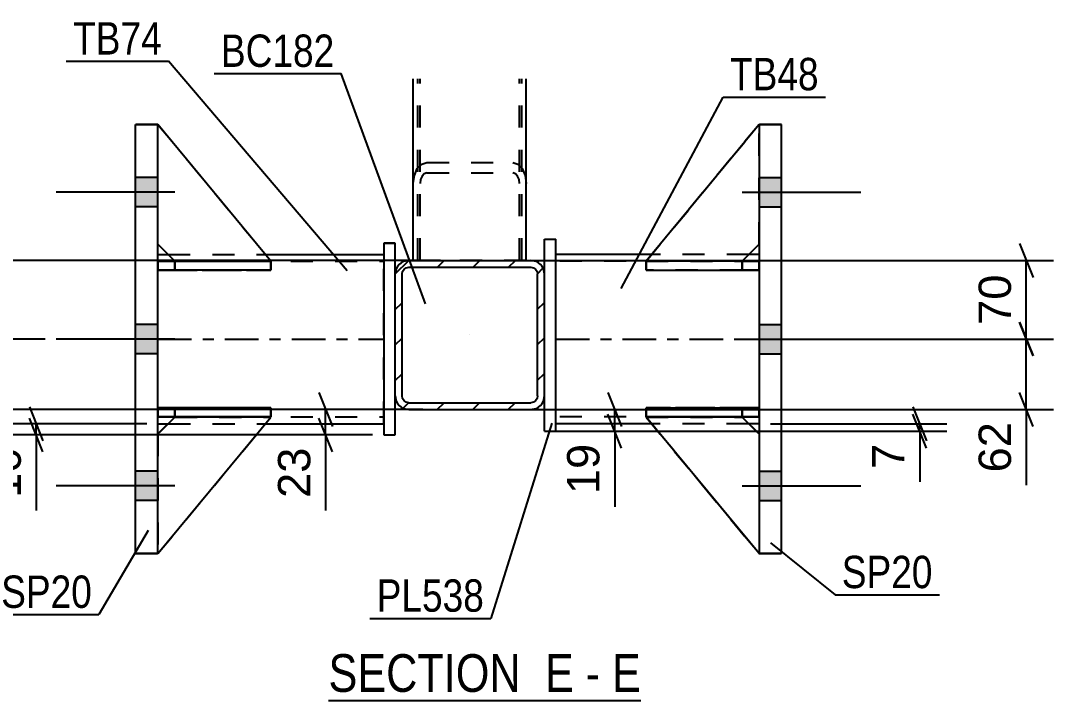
# Model space of a CAD drawing. Header units: millimetres. Extents: x 0 to 841, y 0 to 594.
# Drawn here: x 206.9 to 298.3, y 142.9 to 203 of the extents above; entities that cross this region are included whole.
import ezdxf

# ---------------------------------------------------------------- set-up
doc = ezdxf.new("R2010")
doc.units = ezdxf.units.MM
doc.linetypes.add('DXK_LINE_DOT2', pattern=[3.9198, 1.9599, -1.9599])
doc.linetypes.add('DXK_LINE_DOT3', pattern=[5.9187, 2.979, -0.9799, 0.9799, -0.9799])
doc.styles.add('Arial', font='ARIAL.TTF', dxfattribs={"height": 0.2})
doc.styles.add('Arial Narrow', font='ARIALN.TTF', dxfattribs={"height": 0.2})

# ---------------------------------------------------------------- blocks, each defined once
blk = doc.blocks.new('Unknown-814761001-15 - 2560')
at = {"color": 6, "linetype": 'Continuous'}
blk.add_line((234.156, 142.854), (261.803, 142.854), dxfattribs=at)
at = {"color": 0, "linetype": 'Continuous'}
for points in [[(252.265, 143.604), (252.265, 147.104), (234.156, 147.104), (234.156, 143.604)], [(255.871, 143.604), (255.871, 147.104), (253.315, 147.104), (253.315, 143.604)], [(258.196, 143.604), (258.196, 147.104), (256.921, 147.104), (256.921, 143.604)], [(261.803, 143.604), (261.803, 147.104), (259.246, 147.104), (259.246, 143.604)]]:
    blk.add_wipeout(points, dxfattribs=at)
at = {"color": 7, "linetype": 'Continuous', "style": 'Arial Narrow'}
for s, height, p in [('SECTION ', 3.3405, (234.156, 143.604)), ('E', 3.34, (253.315, 143.604)), ('E', 3.34, (259.246, 143.604)), ('-', 3.34, (256.921, 143.604))]:
    blk.add_text(s, height=height, dxfattribs=at).set_placement(p)
blk = doc.blocks.new('Part-814761001-2577 - 2560')
at = {"color": 2, "linetype": 'Continuous'}
for p, q in [((272.264, 193.853), (262.264, 181.743)), ((272.264, 193.85), (272.264, 193.853)), ((272.264, 193.853), (272.264, 193.853)), ((270.774, 181.753), (272.264, 183.243)), ((263.512, 181.743), (262.264, 181.743)), ((262.264, 181.743), (262.264, 181.743))]:
    blk.add_line(p, q, dxfattribs=at)
at = {"color": 7, "linetype": 'DXK_LINE_DOT2'}
for p, q in [((272.264, 193.853), (262.264, 181.743)), ((272.264, 183.243), (272.264, 193.85)), ((270.764, 181.743), (272.264, 183.243)), ((270.764, 181.743), (262.264, 181.743)), ((270.764, 181.743), (263.512, 181.743)), ((270.764, 181.743), (270.774, 181.753)), ((270.764, 181.743), (270.764, 181.743))]:
    blk.add_line(p, q, dxfattribs=at)
blk = doc.blocks.new('Part-814761001-2632 - 2560')
at = {"color": 2, "linetype": 'Continuous'}
for p, q in [((219.064, 182.35), (219.956, 182.35)), ((228.562, 182.35), (239.064, 182.35)), ((219.064, 167.35), (219.972, 167.35)), ((228.574, 167.35), (239.064, 167.35))]:
    blk.add_line(p, q, dxfattribs=at)
at = {"color": 7, "linetype": 'DXK_LINE_DOT2'}
for p, q in [((219.064, 167.35), (219.064, 182.35)), ((219.956, 182.35), (228.562, 182.35)), ((239.064, 167.35), (239.064, 182.35)), ((219.064, 181.75), (239.064, 181.75)), ((219.064, 167.95), (239.064, 167.95)), ((219.972, 167.35), (228.574, 167.35))]:
    blk.add_line(p, q, dxfattribs=at)
at = {"color": 7, "linetype": 'DXK_LINE_DOT3'}
blk.add_line((219.064, 174.85), (239.064, 174.85), dxfattribs=at)
blk = doc.blocks.new('Part-814761001-2568 - 2560')
at = {"color": 2, "linetype": 'Continuous'}
for p, q in [((219.063, 167.953), (219.063, 168.753)), ((229.063, 168.753), (219.063, 168.753)), ((229.063, 167.953), (229.063, 168.753)), ((229.063, 167.953), (219.063, 167.953)), ((219.063, 167.953), (219.063, 167.953))]:
    blk.add_line(p, q, dxfattribs=at)
at = {"color": 7, "linetype": 'DXK_LINE_DOT2'}
for p, q in [((220.563, 168.753), (219.063, 168.753)), ((220.563, 167.953), (220.563, 168.753)), ((229.063, 168.753), (220.563, 168.753)), ((219.063, 167.953), (220.563, 167.953)), ((220.563, 167.953), (229.063, 167.953))]:
    blk.add_line(p, q, dxfattribs=at)
blk = doc.blocks.new('Part-814761001-2582 - 2560')
at = {"color": 7, "linetype": 'DXK_LINE_DOT2'}
for p, q in [((262.264, 167.942), (270.764, 167.942)), ((272.264, 155.853), (262.264, 167.942)), ((262.264, 167.942), (262.264, 167.942)), ((270.764, 167.942), (262.264, 167.942)), ((262.264, 167.942), (272.264, 155.853)), ((270.764, 167.942), (272.264, 166.442)), ((270.764, 167.942), (270.764, 167.942)), ((272.264, 166.442), (270.764, 167.942)), ((272.264, 166.442), (272.264, 155.853))]:
    blk.add_line(p, q, dxfattribs=at)
blk = doc.blocks.new('Part-814761001-2574 - 2560')
at = {"color": 7, "linetype": 'DXK_LINE_DOT2'}
for p, q in [((262.265, 167.953), (262.265, 168.753)), ((262.265, 168.753), (270.765, 168.753)), ((272.264, 168.753), (262.265, 168.753)), ((270.765, 167.953), (270.765, 168.753)), ((270.765, 168.753), (272.265, 168.753)), ((272.264, 167.953), (272.264, 168.753)), ((272.264, 168.753), (272.265, 168.753)), ((272.265, 167.953), (272.265, 168.753)), ((270.765, 167.953), (262.265, 167.953)), ((262.265, 167.953), (272.264, 167.953)), ((272.265, 167.953), (270.765, 167.953)), ((272.264, 167.953), (272.265, 167.953))]:
    blk.add_line(p, q, dxfattribs=at)
blk = doc.blocks.new('Part-814761001-2578 - 2560')
at = {"color": 7, "linetype": 'DXK_LINE_DOT2'}
for p, q in [((272.264, 193.853), (262.264, 181.743)), ((262.264, 181.743), (272.264, 193.853)), ((272.264, 183.243), (272.264, 193.853)), ((270.764, 181.743), (272.264, 183.243)), ((270.764, 181.743), (272.264, 183.243)), ((262.264, 181.743), (270.764, 181.743)), ((262.264, 181.743), (262.264, 181.743)), ((270.764, 181.743), (262.264, 181.743)), ((270.764, 181.743), (270.764, 181.743))]:
    blk.add_line(p, q, dxfattribs=at)
blk = doc.blocks.new('Part-814761001-2581 - 2560')
at = {"color": 2, "linetype": 'Continuous'}
for p, q in [((262.264, 167.942), (262.264, 167.942)), ((270.764, 167.942), (262.264, 167.942)), ((272.264, 155.853), (262.264, 167.942)), ((270.764, 167.942), (270.764, 167.942)), ((270.764, 167.942), (272.264, 166.442))]:
    blk.add_line(p, q, dxfattribs=at)
at = {"color": 7, "linetype": 'DXK_LINE_DOT2'}
for p, q in [((262.264, 167.942), (270.764, 167.942)), ((272.264, 155.853), (262.264, 167.942)), ((270.764, 167.942), (272.264, 166.442)), ((272.264, 166.442), (272.264, 155.853))]:
    blk.add_line(p, q, dxfattribs=at)
blk = doc.blocks.new('Part-814761001-2647 - 2560')
at = {"color": 2, "linetype": 'Continuous'}
for p, q in [((253.265, 183.689), (254.265, 183.689)), ((253.265, 180.609), (253.265, 183.689)), ((254.265, 166.689), (254.265, 183.689)), ((253.265, 166.689), (253.265, 169.812)), ((253.265, 166.689), (254.265, 166.689))]:
    blk.add_line(p, q, dxfattribs=at)
at = {"color": 7, "linetype": 'DXK_LINE_DOT2'}
for p, q in [((253.265, 183.689), (254.265, 183.689)), ((253.265, 169.812), (253.265, 180.609)), ((253.265, 166.689), (254.265, 166.689))]:
    blk.add_line(p, q, dxfattribs=at)
blk = doc.blocks.new('Part-814761001-2587 - 2560')
at = {"color": 2, "linetype": 'Continuous'}
for p, q in [((262.766, 182.35), (254.265, 182.35)), ((272.265, 182.35), (271.372, 182.35)), ((262.754, 167.35), (254.265, 167.35)), ((272.265, 167.35), (271.357, 167.35))]:
    blk.add_line(p, q, dxfattribs=at)
at = {"color": 7, "linetype": 'DXK_LINE_DOT2'}
for p, q in [((254.265, 167.35), (254.265, 182.35)), ((271.372, 182.35), (262.766, 182.35)), ((272.265, 182.35), (272.265, 167.35)), ((272.265, 181.75), (254.265, 181.75)), ((272.265, 167.95), (254.265, 167.95)), ((271.357, 167.35), (262.754, 167.35))]:
    blk.add_line(p, q, dxfattribs=at)
at = {"color": 7, "linetype": 'DXK_LINE_DOT3'}
blk.add_line((254.265, 174.85), (272.265, 174.85), dxfattribs=at)
blk = doc.blocks.new('Part-814761001-2589 - 2560')
at = {"color": 7, "linetype": 'DXK_LINE_DOT2'}
for p, q in [((219.063, 181.753), (220.563, 181.753)), ((219.064, 181.753), (219.063, 181.753)), ((219.063, 181.753), (219.063, 180.953)), ((228.83, 181.753), (219.064, 181.753)), ((219.064, 181.753), (219.064, 180.953)), ((220.563, 181.753), (229.063, 181.753)), ((220.563, 181.753), (220.563, 180.953)), ((229.063, 181.753), (229.063, 180.953)), ((220.563, 180.953), (219.063, 180.953)), ((219.064, 180.953), (219.063, 180.953)), ((219.064, 180.953), (229.063, 180.953)), ((229.063, 180.953), (220.563, 180.953))]:
    blk.add_line(p, q, dxfattribs=at)
blk = doc.blocks.new('Part-814761001-2590 - 2560')
at = {"color": 7, "linetype": 'DXK_LINE_DOT2'}
for p, q in [((219.063, 168.753), (220.563, 168.753)), ((219.064, 168.753), (219.063, 168.753)), ((219.063, 168.753), (219.063, 167.953)), ((229.063, 168.753), (219.064, 168.753)), ((219.064, 168.753), (219.064, 167.953)), ((220.563, 168.753), (229.063, 168.753)), ((220.563, 168.753), (220.563, 167.953)), ((229.063, 168.753), (229.063, 167.953)), ((220.563, 167.953), (219.063, 167.953)), ((219.064, 167.953), (219.063, 167.953)), ((219.064, 167.953), (229.063, 167.953)), ((229.063, 167.953), (220.563, 167.953))]:
    blk.add_line(p, q, dxfattribs=at)
blk = doc.blocks.new('Part-814761001-2657 - 2560')
at = {"color": 2, "linetype": 'Continuous'}
for p, q in [((241.664, 181.811), (241.664, 197.905)), ((251.664, 181.811), (251.664, 197.905))]:
    blk.add_line(p, q, dxfattribs=at)
at = {"color": 7, "linetype": 'DXK_LINE_DOT2'}
for p, q in [((242.264, 181.811), (242.264, 197.905)), ((251.064, 181.811), (251.064, 197.905)), ((242.016, 189.942), (242.405, 190.346)), ((242.405, 190.346), (242.864, 190.487)), ((242.864, 190.487), (250.464, 190.487)), ((250.464, 190.487), (250.924, 190.346)), ((250.924, 190.346), (251.313, 189.942)), ((241.664, 188.627), (241.756, 189.339)), ((241.756, 189.339), (242.016, 189.942)), ((242.44, 189.285), (242.31, 188.983)), ((242.635, 189.486), (242.44, 189.285)), ((242.864, 189.557), (242.635, 189.486)), ((242.864, 189.557), (250.464, 189.557)), ((250.694, 189.486), (250.464, 189.557)), ((250.889, 189.285), (250.694, 189.486)), ((251.019, 188.983), (250.889, 189.285)), ((251.313, 189.942), (251.573, 189.339)), ((251.573, 189.339), (251.664, 188.627)), ((242.31, 188.983), (242.264, 188.627)), ((251.064, 188.627), (251.019, 188.983)), ((241.664, 181.811), (251.664, 181.811))]:
    blk.add_line(p, q, dxfattribs=at)
blk = doc.blocks.new('Part-814761001-2593 - 2560')
at = {"color": 2, "linetype": 'Continuous'}
for p, q in [((219.064, 193.853), (219.064, 193.853)), ((219.064, 193.853), (219.064, 193.85)), ((229.064, 181.743), (219.064, 193.853)), ((220.554, 181.753), (219.064, 183.243)), ((227.816, 181.743), (229.064, 181.743)), ((229.064, 181.743), (229.064, 181.743))]:
    blk.add_line(p, q, dxfattribs=at)
at = {"color": 7, "linetype": 'DXK_LINE_DOT2'}
for p, q in [((219.064, 193.853), (229.064, 181.743)), ((219.064, 183.243), (219.064, 193.85)), ((220.564, 181.743), (219.064, 183.243)), ((220.564, 181.743), (220.554, 181.753)), ((229.064, 181.743), (220.564, 181.743)), ((220.564, 181.743), (220.564, 181.743)), ((220.564, 181.743), (227.816, 181.743))]:
    blk.add_line(p, q, dxfattribs=at)
blk = doc.blocks.new('Part-814761001-2594 - 2560')
at = {"color": 7, "linetype": 'DXK_LINE_DOT2'}
for p, q in [((219.064, 183.243), (219.064, 193.853)), ((219.064, 193.853), (229.064, 181.743)), ((219.064, 193.853), (229.064, 181.743)), ((220.564, 181.743), (219.064, 183.243)), ((220.564, 181.743), (219.064, 183.243)), ((229.064, 181.743), (220.564, 181.743)), ((220.564, 181.743), (220.564, 181.743)), ((220.564, 181.743), (229.064, 181.743)), ((229.064, 181.743), (229.064, 181.743))]:
    blk.add_line(p, q, dxfattribs=at)
blk = doc.blocks.new('Part-814761001-2597 - 2560')
at = {"color": 2, "linetype": 'Continuous'}
for p, q in [((220.564, 167.942), (219.064, 166.442)), ((219.064, 155.853), (229.064, 167.942)), ((229.064, 167.942), (220.564, 167.942)), ((220.564, 167.942), (220.564, 167.942)), ((229.064, 167.942), (229.064, 167.942))]:
    blk.add_line(p, q, dxfattribs=at)
at = {"color": 7, "linetype": 'DXK_LINE_DOT2'}
for p, q in [((219.064, 166.442), (220.564, 167.942)), ((219.064, 155.853), (229.064, 167.942)), ((220.564, 167.942), (229.064, 167.942)), ((219.064, 166.442), (219.064, 155.853))]:
    blk.add_line(p, q, dxfattribs=at)
blk = doc.blocks.new('Part-814761001-2598 - 2560')
at = {"color": 7, "linetype": 'DXK_LINE_DOT2'}
for p, q in [((220.564, 167.942), (219.064, 166.442)), ((219.064, 155.853), (229.064, 167.942)), ((219.064, 166.442), (220.564, 167.942)), ((219.064, 155.853), (229.064, 167.942)), ((229.064, 167.942), (220.564, 167.942)), ((220.564, 167.942), (220.564, 167.942)), ((220.564, 167.942), (229.064, 167.942)), ((229.064, 167.942), (229.064, 167.942)), ((219.064, 166.442), (219.064, 155.853))]:
    blk.add_line(p, q, dxfattribs=at)
blk = doc.blocks.new('Part-814761001-2610 - 2560')
at = {"color": 2, "linetype": 'Continuous'}
for p, q in [((217.064, 193.85), (217.064, 193.85)), ((217.064, 193.85), (219.064, 193.85)), ((217.064, 155.85), (217.064, 193.85)), ((219.064, 193.85), (219.064, 193.85)), ((219.064, 155.85), (219.064, 193.85)), ((219.064, 155.85), (217.064, 155.85))]:
    blk.add_line(p, q, dxfattribs=at)
at = {"color": 7, "linetype": 'DXK_LINE_DOT2'}
for p, q in [((219.064, 193.85), (217.064, 193.85)), ((217.064, 155.85), (217.064, 155.85)), ((217.064, 155.85), (219.064, 155.85)), ((219.064, 155.85), (219.064, 155.85))]:
    blk.add_line(p, q, dxfattribs=at)
blk = doc.blocks.new('Part-814761001-2615 - 2560')
at = {"color": 2, "linetype": 'Continuous'}
for p, q in [((272.265, 193.85), (274.265, 193.85)), ((272.265, 193.85), (272.265, 193.85)), ((272.265, 193.85), (272.265, 155.85)), ((274.265, 193.85), (274.265, 193.85)), ((274.265, 155.85), (274.265, 193.85)), ((274.265, 155.85), (272.265, 155.85))]:
    blk.add_line(p, q, dxfattribs=at)
at = {"color": 7, "linetype": 'DXK_LINE_DOT2'}
for p, q in [((274.265, 193.85), (272.265, 193.85)), ((272.265, 155.85), (272.265, 155.85)), ((272.265, 155.85), (274.265, 155.85)), ((274.265, 155.85), (274.265, 155.85))]:
    blk.add_line(p, q, dxfattribs=at)
blk = doc.blocks.new('Part-814761001-2616 - 2560')
at = {"color": 2, "linetype": 'Continuous'}
for p, q in [((219.063, 180.953), (219.063, 181.753)), ((219.063, 181.753), (227.816, 181.753)), ((229.063, 181.753), (229.056, 181.753)), ((229.063, 180.953), (229.063, 181.753)), ((229.063, 180.953), (219.063, 180.953)), ((219.063, 180.953), (219.063, 180.953))]:
    blk.add_line(p, q, dxfattribs=at)
at = {"color": 7, "linetype": 'DXK_LINE_DOT2'}
for p, q in [((220.563, 181.753), (219.063, 181.753)), ((220.563, 180.953), (220.563, 181.753)), ((220.563, 181.753), (229.056, 181.753)), ((219.063, 180.953), (220.563, 180.953)), ((220.563, 180.953), (229.063, 180.953))]:
    blk.add_line(p, q, dxfattribs=at)
blk = doc.blocks.new('Part-814761001-2648 - 2560')
at = {"color": 2, "linetype": 'Continuous'}
for p, q in [((262.273, 181.753), (262.265, 181.753)), ((262.265, 181.753), (262.265, 180.953)), ((272.265, 181.753), (263.512, 181.753)), ((272.265, 181.753), (272.265, 181.753)), ((272.265, 181.753), (272.265, 180.953)), ((262.265, 180.953), (272.265, 180.953))]:
    blk.add_line(p, q, dxfattribs=at)
at = {"color": 7, "linetype": 'DXK_LINE_DOT2'}
for p, q in [((263.512, 181.753), (262.273, 181.753)), ((270.765, 181.753), (262.273, 181.753)), ((270.765, 181.753), (272.265, 181.753)), ((270.765, 181.753), (270.765, 180.953)), ((272.265, 181.753), (272.265, 181.753)), ((262.265, 180.953), (270.765, 180.953)), ((270.765, 180.953), (272.265, 180.953))]:
    blk.add_line(p, q, dxfattribs=at)
blk = doc.blocks.new('Part-814761001-2649 - 2560')
at = {"color": 2, "linetype": 'Continuous'}
for p, q in [((262.265, 168.753), (272.265, 168.753)), ((262.265, 168.753), (262.265, 167.953)), ((272.265, 168.753), (272.265, 168.753)), ((272.265, 167.953), (272.265, 168.753)), ((272.265, 167.953), (262.265, 167.953))]:
    blk.add_line(p, q, dxfattribs=at)
at = {"color": 7, "linetype": 'DXK_LINE_DOT2'}
for p, q in [((270.765, 168.753), (262.265, 168.753)), ((272.265, 168.753), (270.765, 168.753)), ((270.765, 168.753), (270.765, 167.953)), ((272.265, 168.753), (272.265, 168.753)), ((262.265, 167.953), (270.765, 167.953)), ((270.765, 167.953), (272.265, 167.953))]:
    blk.add_line(p, q, dxfattribs=at)
blk = doc.blocks.new('Part-814761001-2650 - 2560')
at = {"color": 7, "linetype": 'DXK_LINE_DOT2'}
for p, q in [((262.265, 180.953), (262.265, 181.753)), ((262.265, 181.753), (270.765, 181.753)), ((272.264, 181.753), (262.265, 181.753)), ((270.765, 180.953), (270.765, 181.753)), ((270.765, 181.753), (272.265, 181.753)), ((272.264, 180.953), (272.264, 181.753)), ((272.264, 181.753), (272.265, 181.753)), ((272.265, 180.953), (272.265, 181.753)), ((270.765, 180.953), (262.265, 180.953)), ((262.265, 180.953), (272.264, 180.953)), ((272.265, 180.953), (270.765, 180.953)), ((272.264, 180.953), (272.265, 180.953))]:
    blk.add_line(p, q, dxfattribs=at)
blk = doc.blocks.new('Part-814761001-2669 - 2560')
at = {"color": 7, "linetype": 'DXK_LINE_DOT2'}
for p, q in [((241.664, 181.811), (241.664, 197.905)), ((242.064, 181.811), (242.064, 197.905)), ((251.264, 181.811), (251.264, 197.905)), ((251.664, 181.811), (251.664, 197.905)), ((251.664, 181.811), (241.664, 181.811)), ((241.725, 181.811), (241.664, 181.811))]:
    blk.add_line(p, q, dxfattribs=at)
blk = doc.blocks.new('Part-814761001-2687 - 2560')
at = {"color": 2, "linetype": 'Continuous'}
for p, q in [((239.064, 183.353), (240.064, 183.353)), ((239.064, 183.353), (239.064, 166.353)), ((240.064, 180.61), (240.064, 183.353)), ((240.064, 166.353), (240.064, 169.811)), ((239.064, 166.353), (240.064, 166.353))]:
    blk.add_line(p, q, dxfattribs=at)
at = {"color": 7, "linetype": 'DXK_LINE_DOT2'}
for p, q in [((240.064, 183.353), (239.064, 183.353)), ((240.064, 169.811), (240.064, 180.61)), ((239.064, 166.353), (240.064, 166.353))]:
    blk.add_line(p, q, dxfattribs=at)
blk = doc.blocks.new('Bolt-814761001-2750 - 2560')
at = {"linetype": 'Continuous'}
for points in [[(219.064, 186.55), (219.064, 189.15), (217.064, 189.15), (217.064, 186.55)], [(219.064, 186.55), (219.064, 189.15), (217.064, 189.15), (217.064, 186.55)], [(219.064, 186.55), (219.064, 189.15), (217.064, 189.15), (217.064, 186.55)], [(219.064, 173.55), (219.064, 176.15), (217.064, 176.15), (217.064, 173.55)], [(219.064, 173.55), (219.064, 176.15), (217.064, 176.15), (217.064, 173.55)], [(219.064, 160.55), (219.064, 163.15), (217.064, 163.15), (217.064, 160.55)], [(219.064, 160.55), (219.064, 163.15), (217.064, 163.15), (217.064, 160.55)], [(219.064, 160.55), (219.064, 163.15), (217.064, 163.15), (217.064, 160.55)]]:
    blk.add_hatch(color=1, dxfattribs=at).paths.add_polyline_path(points)
at = {"color": 1, "linetype": 'Continuous'}
for p, q in [((219.064, 189.15), (217.064, 189.15)), ((219.064, 189.15), (217.064, 189.15)), ((219.064, 189.15), (217.064, 189.15)), ((220.564, 187.85), (210.064, 187.85)), ((220.564, 187.85), (210.064, 187.85)), ((220.564, 187.85), (210.064, 187.85)), ((219.064, 186.55), (217.064, 186.55)), ((219.064, 186.55), (217.064, 186.55)), ((219.064, 186.55), (217.064, 186.55)), ((219.064, 176.15), (217.064, 176.15)), ((219.064, 176.15), (217.064, 176.15)), ((220.564, 174.85), (210.064, 174.85)), ((220.564, 174.85), (210.064, 174.85)), ((219.064, 173.55), (217.064, 173.55)), ((219.064, 173.55), (217.064, 173.55)), ((219.064, 163.15), (217.064, 163.15)), ((219.064, 163.15), (217.064, 163.15)), ((219.064, 163.15), (217.064, 163.15)), ((220.564, 161.85), (210.064, 161.85)), ((220.564, 161.85), (210.064, 161.85)), ((220.564, 161.85), (210.064, 161.85)), ((219.064, 160.55), (217.064, 160.55)), ((219.064, 160.55), (217.064, 160.55)), ((219.064, 160.55), (217.064, 160.55))]:
    blk.add_line(p, q, dxfattribs=at)
blk = doc.blocks.new('Bolt-814761001-2763 - 2560')
at = {"linetype": 'Continuous'}
for points in [[(274.265, 186.55), (274.265, 189.15), (272.265, 189.15), (272.265, 186.55)], [(274.265, 186.55), (274.265, 189.15), (272.265, 189.15), (272.265, 186.55)], [(274.265, 186.55), (274.265, 189.15), (272.265, 189.15), (272.265, 186.55)], [(274.265, 173.55), (274.265, 176.15), (272.265, 176.15), (272.265, 173.55)], [(274.265, 173.55), (274.265, 176.15), (272.265, 176.15), (272.265, 173.55)], [(274.265, 160.55), (274.265, 163.15), (272.265, 163.15), (272.265, 160.55)], [(274.265, 160.55), (274.265, 163.15), (272.265, 163.15), (272.265, 160.55)], [(274.265, 160.55), (274.265, 163.15), (272.265, 163.15), (272.265, 160.55)]]:
    blk.add_hatch(color=1, dxfattribs=at).paths.add_polyline_path(points)
at = {"color": 1, "linetype": 'Continuous'}
for p, q in [((272.265, 189.15), (274.265, 189.15)), ((272.265, 189.15), (274.265, 189.15)), ((272.265, 189.15), (274.265, 189.15)), ((270.765, 187.85), (281.265, 187.85)), ((270.765, 187.85), (281.265, 187.85)), ((270.765, 187.85), (281.265, 187.85)), ((272.265, 186.55), (274.265, 186.55)), ((272.265, 186.55), (274.265, 186.55)), ((272.265, 186.55), (274.265, 186.55)), ((272.265, 176.15), (274.265, 176.15)), ((272.265, 176.15), (274.265, 176.15)), ((270.765, 174.85), (281.265, 174.85)), ((270.765, 174.85), (281.265, 174.85)), ((272.265, 173.55), (274.265, 173.55)), ((272.265, 173.55), (274.265, 173.55)), ((272.265, 163.15), (274.265, 163.15)), ((272.265, 163.15), (274.265, 163.15)), ((272.265, 163.15), (274.265, 163.15)), ((270.765, 161.85), (281.265, 161.85)), ((270.765, 161.85), (281.265, 161.85)), ((270.765, 161.85), (281.265, 161.85)), ((272.265, 160.55), (274.265, 160.55)), ((272.265, 160.55), (274.265, 160.55)), ((272.265, 160.55), (274.265, 160.55))]:
    blk.add_line(p, q, dxfattribs=at)
blk = doc.blocks.new('Part-814761001-2800 - 2560')
at = {"linetype": 'Continuous'}
h = blk.add_hatch(dxfattribs=at)
h.set_pattern_fill('', scale=0.7, style=0, pattern_type=0)
h.set_pattern_definition([(45, (241.2643, 181.8107), (-1.57154, 1.57154), [])])
h.paths.add_polyline_path([(252.064, 181.811), (241.264, 181.811), (240.805, 181.719), (240.416, 181.459), (240.156, 181.07), (240.064, 180.611), (240.064, 169.811), (240.156, 169.351), (240.416, 168.962), (240.805, 168.702), (241.264, 168.611), (252.064, 168.611), (252.524, 168.702), (252.913, 168.962), (253.173, 169.351), (253.264, 169.811), (253.264, 180.611), (253.173, 181.07), (252.913, 181.459), (252.524, 181.719)])
h.paths.add_polyline_path([(252.619, 180.84), (252.664, 180.611), (252.664, 169.811), (252.619, 169.581), (252.489, 169.386), (252.294, 169.256), (252.064, 169.211), (241.264, 169.211), (241.035, 169.256), (240.84, 169.386), (240.71, 169.581), (240.664, 169.811), (240.664, 180.611), (240.71, 180.84), (240.84, 181.035), (241.035, 181.165), (241.264, 181.211), (252.064, 181.211), (252.294, 181.165), (252.489, 181.035)])
at = {"color": 2, "linetype": 'Continuous'}
for p, q in [((240.156, 181.07), (240.064, 180.611)), ((240.71, 180.84), (240.84, 181.035)), ((241.264, 181.811), (240.805, 181.719)), ((240.84, 181.035), (241.035, 181.165)), ((241.035, 181.165), (241.264, 181.211)), ((241.264, 181.811), (252.064, 181.811)), ((241.264, 181.211), (252.064, 181.211)), ((252.524, 181.719), (252.064, 181.811)), ((252.064, 181.211), (252.294, 181.165)), ((252.294, 181.165), (252.489, 181.035)), ((252.489, 181.035), (252.619, 180.84)), ((253.264, 180.611), (253.173, 181.07)), ((240.064, 169.811), (240.064, 180.611)), ((240.664, 180.611), (240.71, 180.84)), ((240.664, 169.811), (240.664, 180.611)), ((252.619, 180.84), (252.664, 180.611)), ((252.664, 169.811), (252.664, 180.611)), ((253.264, 169.811), (253.264, 180.611)), ((240.064, 169.811), (240.156, 169.351)), ((240.71, 169.581), (240.664, 169.811)), ((240.84, 169.386), (240.71, 169.581)), ((241.035, 169.256), (240.84, 169.386)), ((241.264, 169.211), (241.035, 169.256)), ((241.264, 169.211), (252.064, 169.211)), ((252.294, 169.256), (252.064, 169.211)), ((252.489, 169.386), (252.294, 169.256)), ((252.619, 169.581), (252.489, 169.386)), ((252.664, 169.811), (252.619, 169.581)), ((253.173, 169.351), (253.264, 169.811)), ((240.805, 168.702), (241.264, 168.611)), ((241.264, 168.611), (252.064, 168.611)), ((252.064, 168.611), (252.524, 168.702))]:
    blk.add_line(p, q, dxfattribs=at)
at = {"color": 7, "linetype": 'DXK_LINE_DOT3'}
blk.add_line((246.664, 175.211), (246.664, 175.211), dxfattribs=at)
at = {"color": 2, "linetype": 'Continuous'}
for centre, start, end in [((241.264, 180.611), 112.5, 157.5), ((252.064, 180.611), 22.5, 67.5), ((241.264, 169.811), 202.5, 247.5), ((252.064, 169.811), 292.5, 337.5)]:
    blk.add_arc(centre, 1.2, start, end, dxfattribs=at)
blk = doc.blocks.new('StraightDimension-814761001-2826 - 2560')
at = {"color": 7, "linetype": 'Continuous'}
for p, q in [((201.394, 176.35), (202.594, 173.35)), ((209.064, 174.85), (199.144, 174.85)), ((201.994, 168.611), (201.994, 174.85)), ((202.594, 167.111), (201.394, 170.111)), ((242.507, 168.611), (199.144, 168.611)), ((201.994, 168.611), (201.994, 161.913)), ((201.994, 168.611), (201.994, 161.913))]:
    blk.add_line(p, q, dxfattribs=at)
at = {"color": 0}
blk.add_wipeout([(201.244, 168.086), (197.044, 168.086), (197.044, 162.438), (201.244, 162.438)], dxfattribs=at)
at = {"color": 3, "style": 'Arial'}
blk.add_text('62', height=2.8652, rotation=90.00021, dxfattribs=at).set_placement((200.644, 163.038))
blk = doc.blocks.new('StraightDimension-814761001-2857 - 2560')
at = {"color": 7, "linetype": 'Continuous'}
for p, q in [((285.885, 168.85), (287.085, 165.85)), ((273.265, 167.35), (288.885, 167.35)), ((287.085, 165.189), (285.885, 168.189)), ((286.485, 166.689), (286.485, 167.35)), ((255.265, 166.689), (288.885, 166.689)), ((286.485, 166.689), (286.485, 162.216)), ((286.485, 166.689), (286.485, 162.216))]:
    blk.add_line(p, q, dxfattribs=at)
at = {"color": 0}
blk.add_wipeout([(285.735, 166.164), (281.535, 166.164), (281.535, 162.741), (285.735, 162.741)], dxfattribs=at)
at = {"color": 3, "style": 'Arial'}
blk.add_text('7', height=2.865, rotation=90.00021, dxfattribs=at).set_placement((285.135, 163.341))
blk = doc.blocks.new('StraightDimension-814761001-2846 - 2560')
at = {"color": 7, "linetype": 'Continuous'}
for p, q in [((233.296, 170.111), (234.496, 167.111)), ((241.865, 168.611), (231.046, 168.611)), ((233.896, 166.353), (233.896, 168.611)), ((234.496, 164.853), (233.296, 167.853)), ((238.064, 166.353), (231.046, 166.353)), ((233.896, 166.353), (233.896, 159.656)), ((233.896, 166.353), (233.896, 159.656))]:
    blk.add_line(p, q, dxfattribs=at)
at = {"color": 0}
blk.add_wipeout([(233.146, 165.828), (228.946, 165.828), (228.946, 160.181), (233.146, 160.181)], dxfattribs=at)
at = {"color": 3, "style": 'Arial'}
blk.add_text('23', height=2.8652, rotation=90.00021, dxfattribs=at).set_placement((232.546, 160.781))
blk = doc.blocks.new('StraightDimension-814761001-2868 - 2560')
at = {"color": 7, "linetype": 'Continuous'}
for p, q in [((295.315, 176.35), (296.515, 173.35)), ((275.265, 174.85), (298.315, 174.85)), ((295.915, 168.611), (295.915, 174.85)), ((296.515, 167.111), (295.315, 170.111)), ((252.203, 168.611), (298.315, 168.611)), ((295.915, 168.611), (295.915, 161.913)), ((295.915, 168.611), (295.915, 161.913))]:
    blk.add_line(p, q, dxfattribs=at)
at = {"color": 0}
blk.add_wipeout([(295.165, 168.086), (290.965, 168.086), (290.965, 162.438), (295.165, 162.438)], dxfattribs=at)
at = {"color": 3, "style": 'Arial'}
blk.add_text('62', height=2.8652, rotation=90.00021, dxfattribs=at).set_placement((294.565, 163.038))
blk = doc.blocks.new('StraightDimension-814761001-2816 - 2560')
at = {"color": 7, "linetype": 'Continuous'}
for p, q in [((201.394, 183.311), (202.594, 180.311)), ((244.072, 181.811), (199.144, 181.811)), ((201.994, 174.85), (201.994, 181.811)), ((202.594, 173.35), (201.394, 176.35)), ((209.064, 174.85), (199.144, 174.85))]:
    blk.add_line(p, q, dxfattribs=at)
at = {"color": 0}
blk.add_wipeout([(201.244, 181.154), (197.044, 181.154), (197.044, 175.507), (201.244, 175.507)], dxfattribs=at)
at = {"color": 3, "style": 'Arial'}
blk.add_text('70', height=2.8652, rotation=90.00021, dxfattribs=at).set_placement((200.644, 176.107))
blk = doc.blocks.new('StraightDimension-814761001-2835 - 2560')
at = {"color": 7, "linetype": 'Continuous'}
for p, q in [((258.887, 170.111), (260.087, 167.111)), ((251.762, 168.611), (261.887, 168.611)), ((259.487, 166.689), (259.487, 168.611)), ((260.087, 165.189), (258.887, 168.189)), ((254.265, 166.689), (261.887, 166.689)), ((259.487, 166.689), (259.487, 159.992)), ((259.487, 166.689), (259.487, 159.992))]:
    blk.add_line(p, q, dxfattribs=at)
at = {"color": 0}
blk.add_wipeout([(258.737, 166.164), (254.537, 166.164), (254.537, 160.517), (258.737, 160.517)], dxfattribs=at)
at = {"color": 3, "style": 'Arial'}
blk.add_text('19', height=2.8652, rotation=90.00021, dxfattribs=at).set_placement((258.137, 161.117))
blk = doc.blocks.new('StraightDimension-814761001-2805 - 2560')
at = {"color": 7, "linetype": 'Continuous'}
for p, q in [((207.678, 168.85), (208.878, 165.85)), ((218.064, 167.35), (205.428, 167.35)), ((208.878, 164.853), (207.678, 167.853)), ((208.278, 166.353), (208.278, 167.35)), ((238.064, 166.353), (205.428, 166.353)), ((208.278, 166.353), (208.278, 159.656)), ((208.278, 166.353), (208.278, 159.656))]:
    blk.add_line(p, q, dxfattribs=at)
at = {"color": 0}
blk.add_wipeout([(207.528, 165.828), (203.328, 165.828), (203.328, 160.181), (207.528, 160.181)], dxfattribs=at)
at = {"color": 3, "style": 'Arial'}
blk.add_text('10', height=2.8652, rotation=90.00021, dxfattribs=at).set_placement((206.928, 160.781))
blk = doc.blocks.new('StraightDimension-814761001-2881 - 2560')
at = {"color": 7, "linetype": 'Continuous'}
for p, q in [((295.315, 183.311), (296.515, 180.311)), ((251.041, 181.811), (298.315, 181.811)), ((295.915, 174.85), (295.915, 181.811)), ((296.515, 173.35), (295.315, 176.35)), ((275.265, 174.85), (298.315, 174.85))]:
    blk.add_line(p, q, dxfattribs=at)
at = {"color": 0}
blk.add_wipeout([(295.165, 181.154), (290.965, 181.154), (290.965, 175.507), (295.165, 175.507)], dxfattribs=at)
at = {"color": 3, "style": 'Arial'}
blk.add_text('70', height=2.8652, rotation=90.00021, dxfattribs=at).set_placement((294.565, 176.107))
blk = doc.blocks.new('Mark-814761001-2583 - 2560')
at = {"color": 30, "linetype": 'Continuous'}
for p, q in [((260.055, 179.321), (269.095, 196.281)), ((269.095, 196.281), (278.149, 196.281))]:
    blk.add_line(p, q, dxfattribs=at)
at = {"color": 0}
blk.add_wipeout([(277.549, 196.881), (277.549, 199.881), (269.695, 199.881), (269.695, 196.881)], dxfattribs=at)
blk.add_wipeout([(277.549, 196.881), (277.549, 199.881), (269.695, 199.881), (269.695, 196.881)], dxfattribs=at)
at = {"color": 3, "style": 'Arial Narrow'}
blk.add_text('TB48', height=2.8633, dxfattribs=at).set_placement((269.695, 196.881))
blk = doc.blocks.new('Mark-814761001-2606 - 2560')
at = {"color": 30, "linetype": 'Continuous'}
for p in [(218.192, 157.885), (204.585, 150.443)]:
    blk.add_line(p, (213.824, 150.443), dxfattribs=at)
at = {"color": 0}
blk.add_wipeout([(213.224, 151.043), (213.224, 154.043), (205.185, 154.043), (205.185, 151.043)], dxfattribs=at)
blk.add_wipeout([(213.224, 151.043), (213.224, 154.043), (205.185, 154.043), (205.185, 151.043)], dxfattribs=at)
at = {"color": 3, "style": 'Arial Narrow'}
blk.add_text('SP20', height=2.8633, dxfattribs=at).set_placement((205.185, 151.043))
blk = doc.blocks.new('Mark-814761001-2611 - 2560')
at = {"color": 30, "linetype": 'Continuous'}
for p, q in [((273.278, 156.817), (278.989, 152.192)), ((278.989, 152.192), (288.228, 152.192))]:
    blk.add_line(p, q, dxfattribs=at)
at = {"color": 0}
blk.add_wipeout([(287.628, 152.792), (287.628, 155.792), (279.589, 155.792), (279.589, 152.792)], dxfattribs=at)
blk.add_wipeout([(287.628, 152.792), (287.628, 155.792), (279.589, 155.792), (279.589, 152.792)], dxfattribs=at)
at = {"color": 3, "style": 'Arial Narrow'}
blk.add_text('SP20', height=2.8633, dxfattribs=at).set_placement((279.589, 152.792))
blk = doc.blocks.new('Mark-814761001-2628 - 2560')
at = {"color": 30, "linetype": 'Continuous'}
for p in [(210.95, 199.445), (235.81, 180.891)]:
    blk.add_line(p, (220.005, 199.445), dxfattribs=at)
at = {"color": 0}
blk.add_wipeout([(219.405, 200.045), (219.405, 203.045), (211.55, 203.045), (211.55, 200.045)], dxfattribs=at)
blk.add_wipeout([(219.405, 200.045), (219.405, 203.045), (211.55, 203.045), (211.55, 200.045)], dxfattribs=at)
at = {"color": 3, "style": 'Arial Narrow'}
blk.add_text('TB74', height=2.8633, dxfattribs=at).set_placement((211.55, 200.045))
blk = doc.blocks.new('Mark-814761001-2643 - 2560')
at = {"color": 30, "linetype": 'Continuous'}
for p in [(253.931, 167.388), (237.821, 150.104)]:
    blk.add_line(p, (248.525, 150.104), dxfattribs=at)
at = {"color": 0}
blk.add_wipeout([(247.925, 150.704), (247.925, 153.704), (238.421, 153.704), (238.421, 150.704)], dxfattribs=at)
blk.add_wipeout([(247.925, 150.704), (247.925, 153.704), (238.421, 153.704), (238.421, 150.704)], dxfattribs=at)
at = {"color": 3, "style": 'Arial Narrow'}
blk.add_text('PL538', height=2.8633, dxfattribs=at).set_placement((238.421, 150.704))
blk = doc.blocks.new('Mark-814761001-2796 - 2560')
at = {"color": 30, "linetype": 'Continuous'}
for p in [(224.036, 198.351), (242.743, 177.975)]:
    blk.add_line(p, (235.285, 198.351), dxfattribs=at)
at = {"color": 0}
blk.add_wipeout([(234.685, 198.951), (234.685, 201.951), (224.636, 201.951), (224.636, 198.951)], dxfattribs=at)
blk.add_wipeout([(234.685, 198.951), (234.685, 201.951), (224.636, 201.951), (224.636, 198.951)], dxfattribs=at)
at = {"color": 3, "style": 'Arial Narrow'}
blk.add_text('BC182', height=2.8633, dxfattribs=at).set_placement((224.636, 198.951))

msp = doc.modelspace()

# ---------------------------------------------------------------- block references
for name in ['Part-814761001-2657 - 2560', 'Part-814761001-2669 - 2560', 'Part-814761001-2610 - 2560', 'Part-814761001-2593 - 2560', 'Part-814761001-2594 - 2560', 'Part-814761001-2577 - 2560', 'Part-814761001-2578 - 2560', 'Part-814761001-2615 - 2560', 'Bolt-814761001-2750 - 2560', 'Bolt-814761001-2763 - 2560', 'Part-814761001-2687 - 2560', 'Part-814761001-2647 - 2560', 'Part-814761001-2632 - 2560', 'Part-814761001-2587 - 2560', 'Part-814761001-2589 - 2560', 'Part-814761001-2616 - 2560', 'Part-814761001-2800 - 2560', 'Part-814761001-2648 - 2560', 'Part-814761001-2650 - 2560', 'Part-814761001-2568 - 2560', 'Part-814761001-2590 - 2560', 'Part-814761001-2574 - 2560', 'Part-814761001-2649 - 2560', 'Part-814761001-2597 - 2560', 'Part-814761001-2598 - 2560', 'Part-814761001-2582 - 2560', 'Part-814761001-2581 - 2560', 'Unknown-814761001-15 - 2560']:
    msp.add_blockref(name, (0, 0))

# ---------------------------------------------------------------- next in the draw order: block references
for name in ['StraightDimension-814761001-2826 - 2560', 'StraightDimension-814761001-2857 - 2560', 'Mark-814761001-2606 - 2560', 'Mark-814761001-2611 - 2560']:
    msp.add_blockref(name, (0, 0))

# ---------------------------------------------------------------- next in the draw order: block references
for name in ['StraightDimension-814761001-2816 - 2560', 'StraightDimension-814761001-2868 - 2560', 'StraightDimension-814761001-2846 - 2560']:
    msp.add_blockref(name, (0, 0))

# ---------------------------------------------------------------- next in the draw order: block references
for name in ['Mark-814761001-2628 - 2560', 'StraightDimension-814761001-2881 - 2560', 'StraightDimension-814761001-2835 - 2560', 'StraightDimension-814761001-2805 - 2560']:
    msp.add_blockref(name, (0, 0))

# ---------------------------------------------------------------- next in the draw order: block references
for name in ['Mark-814761001-2796 - 2560', 'Mark-814761001-2583 - 2560', 'Mark-814761001-2643 - 2560']:
    msp.add_blockref(name, (0, 0))

doc.saveas('drawing.dxf')
